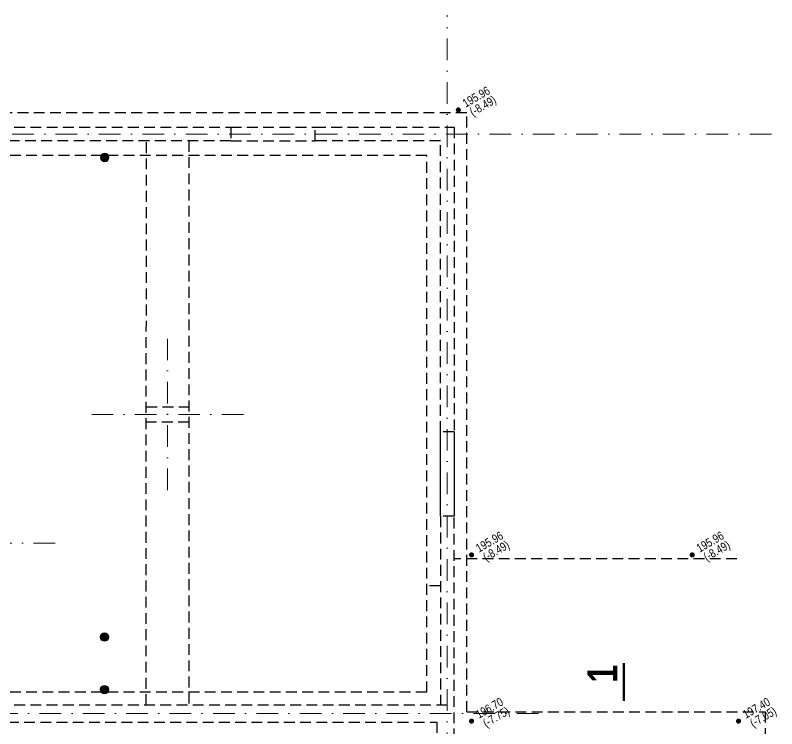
# Model space of a CAD drawing. Header units: centimetres. Extents: x -4990 to 114398, y -61489 to -12305.
# Drawn here: x 31374 to 32268, y -37033 to -36196 of the extents above; entities that cross this region are included whole.
import ezdxf
from ezdxf.enums import TextEntityAlignment as Align

# ---------------------------------------------------------------- set-up
doc = ezdxf.new("R2010")
doc.units = ezdxf.units.CM
doc.header["$LTSCALE"] = 0.5
doc.linetypes.add('CACHEX2', pattern=[19.05, 12.7, -6.35])
doc.linetypes.add('TIRETPTX2', pattern=[50.8, 25.4, -12.7, 0, -12.7])
for name, color, linetype in [('01_linteaux', 2, 'CONTINUOUS'), ('01_murs_sup', 2, 'CACHEX2'), ('01_texte', 230, 'CONTINUOUS'), ('prlm-EAU-EUEV', 25, 'CONTINUOUS')]:
    doc.layers.add(name, color=color, linetype=linetype)
doc.layers.add('01_tram_axes', color=2, linetype='TIRETPTX2', lineweight=9)
doc.styles.add('impact', font='impact.ttf')
doc.styles.add('MATTE_TXT', font='arial.ttf')

# ---------------------------------------------------------------- blocks, each defined once
blk = doc.blocks.new('xi.eu')
at = {"layer": 'prlm-EAU-EUEV', "linetype": 'ByBlock', "lineweight": -2}
h = blk.add_hatch(color=0, dxfattribs=at)
edge = h.paths.add_edge_path()
edge.add_arc((0, 0), 5, 0, 360)
at = {"layer": 'prlm-EAU-EUEV', "color": 0, "linetype": 'ByBlock', "lineweight": 5}
blk.add_circle((0, 0), 5, dxfattribs=at)
blk = doc.blocks.new('xi.ev')
at = {"layer": 'prlm-EAU-EUEV', "linetype": 'ByBlock', "lineweight": -2}
h = blk.add_hatch(color=0, dxfattribs=at)
edge = h.paths.add_edge_path()
edge.add_arc((0, 0), 5, 0, 360)
at = {"layer": 'prlm-EAU-EUEV', "color": 0, "linetype": 'ByBlock', "lineweight": 5}
blk.add_circle((0, 0), 5, dxfattribs=at)

msp = doc.modelspace()

# ---------------------------------------------------------------- linework, layer by layer
at = {"layer": '01_linteaux'}
for p, q in [((31873.176, -36784.099), (31873.176, -36685.099)), ((31889.176, -36685.099), (31889.176, -36784.099))]:
    msp.add_line(p, q, dxfattribs=at)
at = {"layer": '01_murs_sup', "ltscale": 2}
for p, q in [((31904.176, -36310.545), (30338.166, -36310.545)), ((31904.176, -37013.599), (31904.176, -36310.545)), ((31335.158, -36327.545), (31627.173, -36327.545)), ((31627.173, -36327.545), (31627.173, -36343.545)), ((31627.173, -36327.545), (31726.182, -36327.545)), ((31726.182, -36327.545), (31889.176, -36327.545)), ((31726.182, -36343.545), (31726.182, -36327.545)), ((31889.176, -36327.545), (31889.176, -36685.099)), ((31627.173, -36343.545), (31335.158, -36343.545)), ((31528.031, -37005.545), (31528.313, -36343.545)), ((31578.2, -36343.545), (31578.158, -37005.545)), ((31627.173, -36343.545), (31726.182, -36343.545)), ((31873.176, -36343.545), (31726.182, -36343.545)), ((31873.176, -36685.099), (31873.176, -36343.545)), ((31857.145, -36360.545), (30388.166, -36360.545)), ((31857.145, -36990.545), (31857.145, -36360.545)), ((31528.18, -36655.54), (31578.18, -36655.544)), ((31578.179, -36673.544), (31528.172, -36673.544)), ((31889.176, -36685.099), (31873.176, -36685.099)), ((31889.176, -36784.099), (31873.176, -36784.099)), ((31873.176, -36784.099), (31873.176, -37005.545)), ((31889.176, -37274.512), (31889.176, -36784.099)), ((32221.078, -36834.099), (31889.176, -36834.099)), ((31873.176, -36865.545), (31859.176, -36865.545)), ((31857.145, -36990.545), (30388.166, -36990.545)), ((31881.176, -37005.545), (30371.166, -37005.545)), ((31904.176, -37013.599), (32254.199, -37013.547)), ((32254.199, -37013.547), (32254.199, -37193.55)), ((30375.166, -37025.545), (31869.176, -37025.545)), ((31869.176, -37025.545), (31869.176, -37254.512))]:
    msp.add_line(p, q, dxfattribs=at)
at = {"layer": '01_murs_sup', "ltscale": 2, "const_width": 3}
msp.add_lwpolyline([(31908.287, -36829.438, 1), (31911.287, -36829.438, 1)], format="xyb", close=True, dxfattribs=at)
at = {"layer": '01_texte', "const_width": 3}
for points in [[(31892.764, -36307.267, 1), (31895.764, -36307.267, 1)], [(32167.177, -36829.438, 1), (32170.177, -36829.438, 1)], [(31908.287, -37024.45, 1), (31911.287, -37024.45, 1)], [(32221.507, -37024.45, 1), (32224.507, -37024.45, 1)]]:
    msp.add_lwpolyline(points, format="xyb", close=True, dxfattribs=at)
msp.add_lwpolyline([(32088.385, -36956.418), (32088.385, -37000.67)], dxfattribs=at)
at = {"layer": '01_tram_axes', "ltscale": 2}
for p, q in [((31881.176, -39099.364), (31881.176, -36196.077)), ((32261.567, -36335.545), (30227.886, -36335.545)), ((31553.18, -36753.427), (31553.18, -36575.66)), ((31642.063, -36664.544), (31464.297, -36664.544)), ((31421.199, -36815.549), (30939.196, -36815.549)), ((31988.169, -37015.545), (30101.712, -37015.545))]:
    msp.add_line(p, q, dxfattribs=at)

# ---------------------------------------------------------------- block references
at = {"layer": 'prlm-EAU-EUEV'}
for name, p, rotation in [('xi.eu', (31479.388, -36362.988), 94.82065845977857), ('xi.ev', (31479.098, -36925.768), 90), ('xi.eu', (31479.098, -36987.524), 90)]:
    msp.add_blockref(name, p, dxfattribs=dict(at, rotation=rotation))

# ---------------------------------------------------------------- texts
at = {"layer": '01_texte', "style": 'MATTE_TXT', "width": 0.8}
for s, p in [('195.96', (31919.215, -36298.791)), ('(-8.49)', (31927.027, -36309.269)), ('195.96', (31934.738, -36820.962)), ('195.96', (32193.628, -36820.962)), ('(-8.49)', (31942.55, -36831.44)), ('(-8.49)', (32201.44, -36831.44)), ('196.70', (31934.738, -37015.974)), ('197.40', (32247.959, -37015.974)), ('(-7.75)', (31942.55, -37026.452)), ('(-7.05)', (32255.771, -37026.452))]:
    msp.add_text(s, height=10, rotation=30, dxfattribs=at).set_placement(p, align=Align.BOTTOM_CENTER)
at = {"layer": '01_texte', "style": 'impact'}
msp.add_text('1', height=35, rotation=90, dxfattribs=at).set_placement((32091.238, -36968.762), align=Align.BOTTOM_CENTER)

doc.saveas('drawing.dxf')
